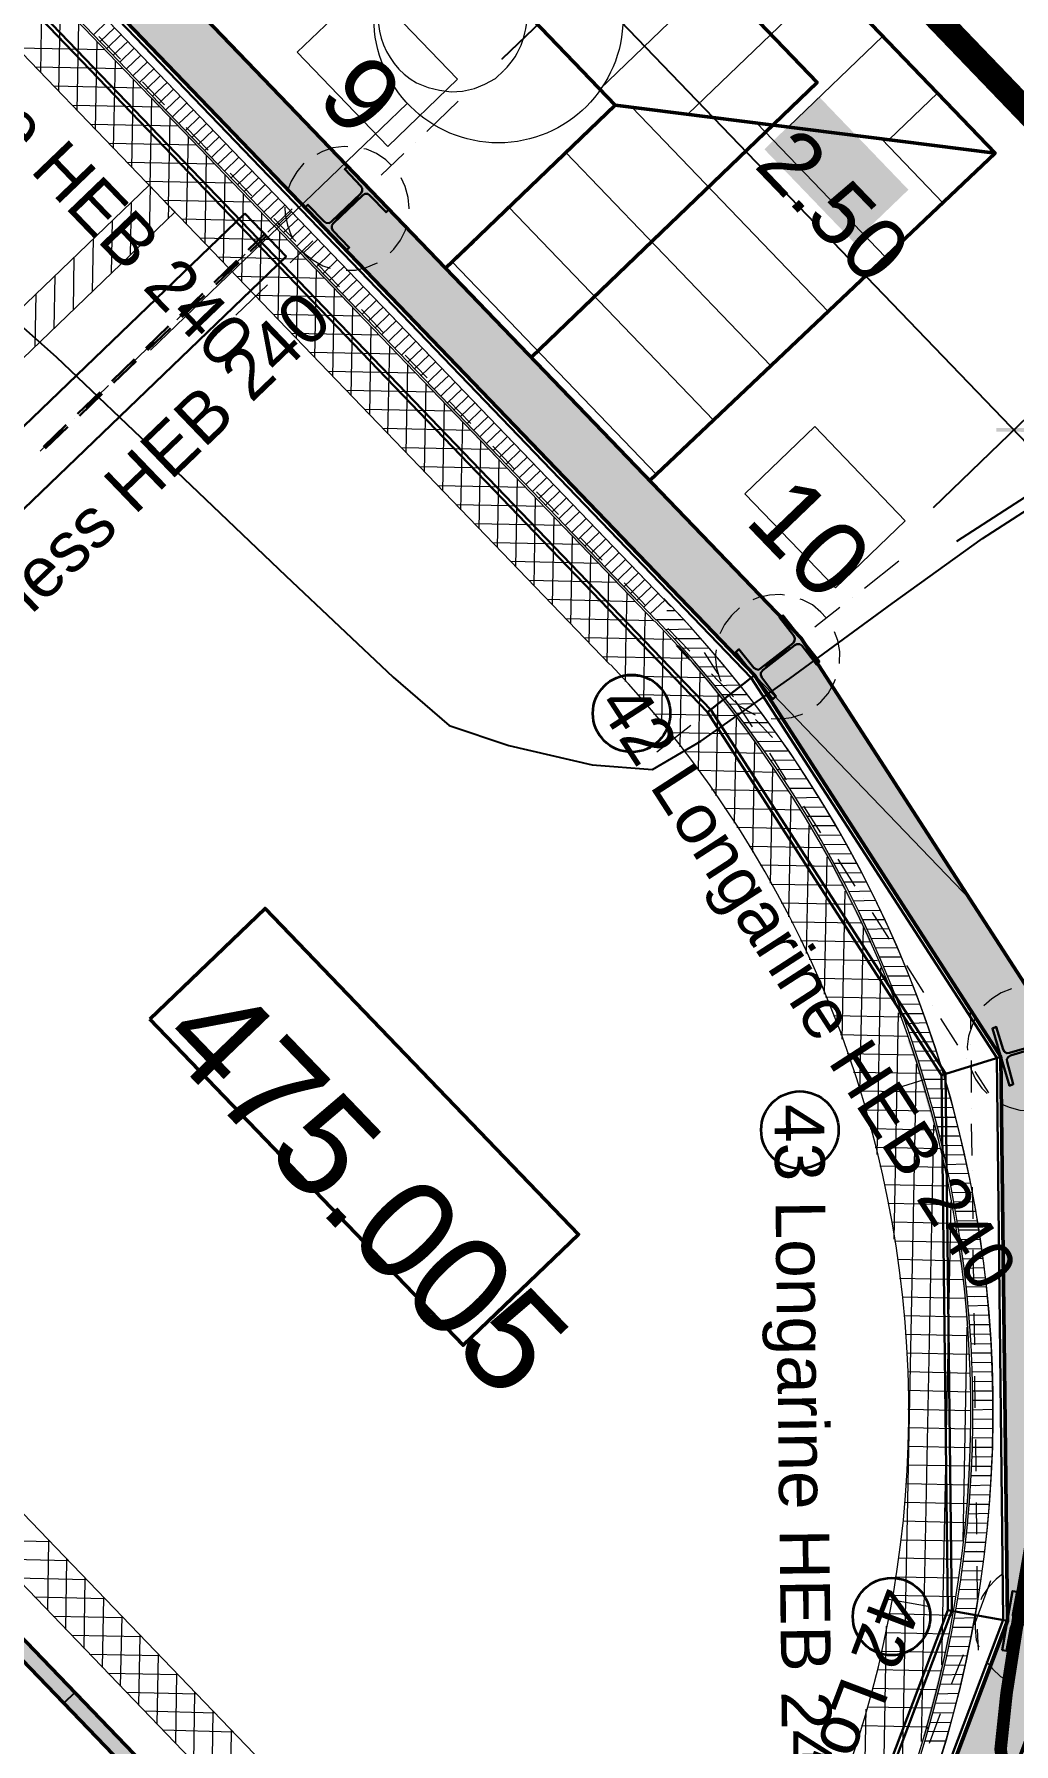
# Model space of a CAD drawing. Header units: metres. Extents: x 2687650.8 to 2687727.1, y 1234407.3 to 1234484.3.
# Drawn here: x 2687684.86 to 2687688.8, y 1234447.63 to 1234454.5 of the extents above; entities that cross this region are included whole.
import ezdxf

# ---------------------------------------------------------------- set-up
doc = ezdxf.new("R2010")
doc.units = ezdxf.units.M
for name, color, linetype in [('PDF_0', 7, 'Continuous'), ('PDF_A-KOTEN', 7, 'Continuous'), ('PDF_A__BEML', 7, 'Continuous'), ('PDF_A__Text', 7, 'Continuous'), ('PDF_AV_01611-Parzelle', 7, 'Continuous'), ('PDF_E_BETON', 7, 'Continuous'), ('PDF_E_Text', 7, 'Continuous'), ('PDF_PDF_Geometrie', 5, 'Continuous'), ('PDF_S_1_ACHSEN', 7, 'Continuous'), ('PDF_Text', 7, 'Continuous')]:
    doc.layers.add(name, color=color, linetype=linetype)
for name, color, linetype, true_color in [('PDF_060-Kataster_Hauptinfo.060', 7, 'Continuous', 0x7f7f7f), ('PDF_062_Bauten.062 Bauteilschraffuren', 7, 'Continuous', 0x7f7f7f), ('PDF_211_Wände_Beton.211', 7, 'Continuous', 0x7f7f7f), ('PDF_211_Wände_Beton.211 Bauteilschraffuren', 7, 'Continuous', 0x7f7f7f), ('PDF_211_Wände_Beton.211 Schichttrennlinien', 7, 'Continuous', 0x7f7f7f), ('PDF_211_Wände_Mauerwerk.211#1', 7, 'Continuous', 0x7f7f7f), ('PDF_211_Wände_Mauerwerk.211#1 Bauteilschraffuren', 7, 'Continuous', 0x7f7f7f), ('PDF_3D_Kurven', 7, 'Continuous', 0xdda500), ('PDF_3D_Kurven-Nebenhoehen', 7, 'Continuous', 0xdda500), ('PDF_Böschung Aushub', 7, 'Continuous', 0x7f7f7f), ('PDF_E_Farbe Beton', 7, 'Continuous', 0xdfff7f), ('PDF_Rühlwand Träger u Vermassung', 7, 'Continuous', 0x0ac1ff)]:
    doc.layers.add(name, color=color, linetype=linetype, true_color=true_color)
doc.styles.add('PDF Arial', font='arial.ttf')

# ---------------------------------------------------------------- blocks, each defined once
blk = doc.blocks.new('A$C1c84ec86')
at = {"layer": 'PDF_0', "transparency": 33554559}
blk.add_hatch(color=256, dxfattribs=at).paths.add_polyline_path([(2664.51, 2704.94), (2665.57, 2703.88), (2675.51, 2714.04), (2674.46, 2715.1)])
at = {"layer": 'PDF_211_Wände_Beton.211 Bauteilschraffuren', "true_color": 0xe5dc0a, "transparency": 33554559}
for points in [[(2373.25, 2552.75), (2333.24, 2552.75), (2333.24, 2551.9), (2373.25, 2551.9)], [(2453.26, 2552.75), (2413.25, 2552.75), (2413.25, 2551.9), (2453.26, 2551.9)], [(2533.27, 2552.75), (2493.27, 2552.75), (2493.27, 2551.9), (2533.27, 2551.9)], [(2613.28, 2552.75), (2573.28, 2552.75), (2573.28, 2551.9), (2613.28, 2551.9)], [(2645.46, 2552.11), (2639.11, 2552.32), (2638.89, 2552.11), (2638.26, 2551.26), (2646.52, 2551.05), (2646.09, 2551.26)], [(2739.44, 2537.72), (2735.84, 2538.56), (2735.2, 2537.72), (2735.42, 2537.72), (2741.34, 2536.23), (2743.88, 2535.81), (2748.96, 2534.12), (2754.04, 2532.64), (2762.09, 2530.1), (2767.17, 2528.61), (2769.28, 2527.98), (2772.46, 2526.92), (2775.85, 2525.65), (2777.75, 2524.8), (2778.6, 2525.65), (2775.21, 2526.92), (2772.67, 2527.98), (2770.55, 2528.61), (2765.47, 2530.1), (2757.43, 2532.64), (2752.35, 2534.12), (2747.27, 2535.81), (2745.37, 2536.23), (2744.1, 2536.66), (2739.86, 2537.72)], [(2819.66, 2508.51), (2817.97, 2509.35), (2817.33, 2508.51), (2824.95, 2505.12), (2827.7, 2503.85), (2830.03, 2502.58), (2845.7, 2494.11), (2850.78, 2491.57), (2852.47, 2490.51), (2852.89, 2490.3), (2853.95, 2489.67), (2854.38, 2489.67), (2855.01, 2490.3), (2854.59, 2490.51), (2852.89, 2491.57), (2847.81, 2494.11), (2832.15, 2502.58), (2828.13, 2504.91), (2827.28, 2505.12), (2827.7, 2504.91), (2828.76, 2503.85), (2827.28, 2505.12)], [(2953.86, 2411.56), (2963.39, 2401.19), (2968.68, 2395.69), (2969.31, 2395.05), (2976.09, 2386.8), (2976.72, 2386.16), (2977.36, 2386.8), (2970.58, 2395.05), (2969.95, 2395.69), (2964.87, 2401.19), (2955.13, 2411.56), (2951.11, 2415.79), (2950.47, 2416.64), (2949.63, 2415.79)], [(3019.48, 2325.41), (3021.17, 2322.66), (3021.59, 2322.24), (3023.29, 2318.85), (3024.14, 2319.7), (3022.65, 2322.24), (3022.44, 2322.66), (3020.75, 2325.41), (3010.16, 2342.56), (3006.78, 2347.64), (3006.57, 2348.27), (3002.54, 2353.77), (3001.91, 2354.62), (3001.27, 2353.77), (3005.3, 2348.27), (3005.72, 2347.64), (3007.2, 2345.1), (3008.89, 2342.56)]]:
    blk.add_hatch(color=52, dxfattribs=at).paths.add_polyline_path(points)
h = blk.add_hatch(color=52, dxfattribs=at)
h.paths.add_polyline_path([(2684.19, 2548.72), (2674.24, 2549.78), (2674.88, 2549.15), (2674.24, 2549.57), (2674.24, 2549.78), (2664.3, 2550.84), (2655.41, 2551.69), (2654.56, 2551.69), (2655.62, 2550.84), (2655.62, 2550.63), (2665.57, 2549.57), (2675.28, 2548.74), (2675.3, 2548.72), (2675.51, 2548.72), (2685.04, 2547.66), (2685.25, 2547.66), (2688.85, 2547.03), (2689.7, 2547.88), (2685.25, 2548.72)])
h.paths.add_polyline_path([(2654.56, 2551.69), (2645.46, 2552.11), (2645.67, 2551.69), (2646.52, 2551.05), (2655.41, 2550.63), (2655.62, 2550.63)])
h = blk.add_hatch(color=52, dxfattribs=at)
h.paths.add_polyline_path([(2920.84, 2443.73), (2909.41, 2453.26), (2919.57, 2443.73), (2920.2, 2442.89)])
h.paths.add_polyline_path([(2890.15, 2467.44), (2889.09, 2468.29), (2888.45, 2467.44), (2902.64, 2457.28), (2903.69, 2456.43), (2907.72, 2453.26), (2920.2, 2442.89), (2909.41, 2453.26), (2905.39, 2456.43), (2904.33, 2457.28)])
at = {"layer": 'PDF_A__BEML', "true_color": 0xffffff, "transparency": 33554559}
blk.add_hatch(color=7, dxfattribs=at).paths.add_polyline_path([(2519.09, 2745.79), (2519.09, 2715.31), (2570.95, 2715.31), (2570.95, 2745.79)])
at = {"layer": 'PDF_Böschung Aushub', "true_color": 0xdd6d8a, "transparency": 33554559}
blk.add_hatch(color=243, dxfattribs=at).paths.add_polyline_path([(1559.38, 2085.38), (1565.51, 2079.24), (3096.53, 2079.45), (3096.53, 2085.38)])
at = {"layer": 'PDF_E_Farbe Beton', "true_color": 0xbfff7f, "transparency": 33554559}
h = blk.add_hatch(color=71, dxfattribs=at)
h.paths.add_polyline_path([(3096.53, 1972.34), (3087.64, 1847.46), (3087.42, 523.67), (612.36, 523.67), (612.36, 1217.32), (591.83, 1429.41), (592.04, 1430.89), (672.48, 2565.87), (2668.74, 2565.87), (2848.03, 2530.94), (2997.89, 2390.18), (3013.34, 2375.79), (3093.99, 2206.03), (3096.53, 2200.53)])
h.paths.add_polyline_path([(3120.45, 1972.34), (3120.45, 2206.03), (3039.8, 2375.79), (3033.03, 2390.18), (2883.16, 2530.94), (2859.46, 2553.17), (2794.47, 2565.87), (2671.07, 2589.79), (650.04, 2589.79), (648.35, 2565.87), (567.91, 1430.89), (568.12, 1429.41), (588.44, 1217.32), (588.44, 499.75), (3111.55, 499.75), (3111.55, 1847.46)], flags=0)
at = {"layer": 'PDF_Rühlwand Träger u Vermassung', "transparency": 33554559}
for points in [[(2407.96, 2565.87), (2431.88, 2565.87), (2431.88, 2567.56), (2422.14, 2567.56), (2421.72, 2567.77), (2421.51, 2567.77), (2421.09, 2567.99), (2420.87, 2568.41), (2420.66, 2568.62), (2420.45, 2569.04), (2420.45, 2586.82), (2420.66, 2587.04), (2420.87, 2587.46), (2421.09, 2587.67), (2421.51, 2587.88), (2421.72, 2588.09), (2431.88, 2588.09), (2431.88, 2589.79), (2407.96, 2589.79), (2407.96, 2588.09), (2418.12, 2588.09), (2418.33, 2587.88), (2418.76, 2587.67), (2418.97, 2587.46), (2419.18, 2587.04), (2419.39, 2586.82), (2419.39, 2569.04), (2419.18, 2568.62), (2418.97, 2568.41), (2418.76, 2567.99), (2418.33, 2567.77), (2418.12, 2567.77), (2417.7, 2567.56), (2407.96, 2567.56)], [(2659, 2589.15), (2682.92, 2586.82), (2682.92, 2588.52), (2659.22, 2590.85)], [(2668.78, 2588.27), (2668.95, 2588.09), (2669.38, 2587.88), (2669.8, 2587.46), (2670.01, 2587.04), (2670.22, 2586.82), (2670.22, 2585.98), (2668.53, 2569.68), (2668.53, 2569.04), (2668.32, 2568.62), (2668.11, 2568.41), (2667.68, 2568.2), (2667.47, 2567.99), (2667.05, 2567.77), (2666.41, 2567.77), (2668.11, 2567.63), (2671.07, 2567.35), (2671.49, 2567.35), (2671.03, 2567.39), (2670.86, 2567.56), (2670.43, 2567.77), (2669.8, 2568.41), (2669.59, 2568.83), (2669.59, 2569.68), (2671.28, 2585.98), (2671.28, 2586.19), (2671.49, 2586.61), (2671.49, 2586.82), (2672.34, 2587.67), (2672.76, 2587.67), (2673.19, 2587.88), (2673.4, 2587.88), (2671.7, 2588.02), (2668.74, 2588.31), (2668.32, 2588.31)], [(2656.89, 2566.93), (2680.81, 2564.6), (2680.81, 2566.29), (2656.89, 2568.62)], [(2856.28, 2551.69), (2856.7, 2551.26), (2856.92, 2550.84), (2857.13, 2550.63), (2857.13, 2549.78), (2856.92, 2549.57), (2856.92, 2549.15), (2849.3, 2534.54), (2849.08, 2534.33), (2848.87, 2533.91), (2848.66, 2533.69), (2848.24, 2533.48), (2846.97, 2533.48), (2850.78, 2531.58), (2850.35, 2532), (2850.14, 2532.42), (2850.14, 2533.69), (2850.35, 2534.12), (2857.76, 2548.72), (2857.97, 2548.93), (2858.19, 2549.36), (2858.4, 2549.57), (2858.82, 2549.78), (2860.09, 2549.78), (2860.51, 2549.57), (2860.3, 2549.78), (2855.86, 2551.9)], [(2837.44, 2536.45), (2858.82, 2525.44), (2859.46, 2526.92), (2838.08, 2537.93)], [(3006.14, 2385.53), (3020.32, 2366.05), (3021.81, 2367.11), (3007.62, 2386.58)], [(3032.6, 2387.22), (3030.06, 2390.82), (3029.85, 2391.03), (3030.06, 2390.73), (3030.06, 2390.39), (3030.27, 2389.97), (3030.27, 2389.76), (3030.06, 2389.34), (3030.06, 2388.91), (3029.85, 2388.7), (3029.64, 2388.28), (3029.43, 2388.07), (3016.09, 2378.54), (3015.88, 2378.33), (3015.46, 2378.12), (3014.4, 2378.12), (3013.97, 2378.33), (3013.76, 2378.33), (3013.13, 2378.96), (3016.3, 2374.73), (3016.09, 2375.15), (3015.88, 2375.44), (3015.88, 2376.42), (3016.09, 2376.85), (3016.09, 2377.06), (3016.3, 2377.48), (3016.73, 2377.69), (3029.85, 2387.43), (3030.27, 2387.43), (3030.49, 2387.64), (3031.97, 2387.64), (3032.36, 2387.45), (3032.81, 2386.8)]]:
    blk.add_hatch(color=256, dxfattribs=at).paths.add_polyline_path(points)
at = {"layer": 'PDF_060-Kataster_Hauptinfo.060', "lineweight": 18}
blk.add_lwpolyline([(2574.76, 2801.88), (1044.17, 2801.88)], dxfattribs=at)
at = {"layer": 'PDF_062_Bauten.062 Bauteilschraffuren', "lineweight": 18}
for points in [[(3332.75, 2138.08), (3333.6, 2121.57), (3358.36, 1523.6), (3376.14, 1092.22), (3376.35, 1092.22), (3414.46, 173.57), (465.04, 388.84), (483.03, 548.65), (515.84, 1009.24), (643.69, 2809.29), (760.11, 2801.88), (1044.17, 2801.88), (2574.76, 2801.88)], [(2621.11, 2560.79), (677.13, 2560.79), (608.13, 1589.22), (608.13, 1483.39), (616.38, 1483.39), (616.38, 527.69), (3083.61, 527.69), (3083.61, 1406.76), (3082.98, 1406.76), (3083.61, 1981.87), (3091.45, 1981.87), (3091.45, 2122.63)]]:
    blk.add_lwpolyline(points, dxfattribs=at)
blk.add_arc((2623.34, 2091.62), 469.38, 3.81226, 90.25268, dxfattribs=at)
at = {"layer": 'PDF_211_Wände_Beton.211', "lineweight": 18}
for points in [[(2625.56, 2560.79), (677.13, 2560.79), (676.5, 2552.75), (608.34, 1592.4), (608.34, 1483.39), (616.38, 1483.39), (616.38, 527.69), (617.44, 527.69), (3082.56, 527.69), (3083.61, 527.69), (3083.61, 1981.87), (3091.45, 1981.87), (3091.45, 2101.89), (3091.45, 2123.9)], [(3057.58, 2120.3), (2703.03, 2120.3), (2036.9, 2120.3), (1550.49, 2120.3), (1524.45, 2120.3), (1524.45, 1612.29), (1524.45, 1598.32), (1524.45, 1590.28), (1550.49, 1590.28), (1550.49, 2100.41), (2036.9, 2100.41), (2703.03, 2100.41), (3057.58, 2100.41), (3057.58, 1981.87), (3057.58, 553.73), (642.42, 553.73), (642.42, 1483.39), (642.42, 1591.13), (708.88, 2526.92), (2625.35, 2526.92)]]:
    blk.add_lwpolyline(points, dxfattribs=at)
for radius, start, end in [(469.59, 3.98804, 89.70337), (435.72, 4.14184, 89.69239)]:
    blk.add_arc((2623.13, 2091.41), radius, start, end, dxfattribs=at)
at = {"layer": 'PDF_211_Wände_Beton.211 Bauteilschraffuren', "lineweight": 18}
for points in [[(2298.95, 2560.79), (2298.95, 2552.75)], [(2302.76, 2560.79), (2302.76, 2552.75)], [(2306.57, 2560.79), (2306.57, 2552.75)], [(2310.38, 2560.79), (2310.38, 2552.75)], [(2314.19, 2560.79), (2314.19, 2552.75)], [(2318, 2560.79), (2318, 2552.75)], [(2321.81, 2560.79), (2321.81, 2552.75)], [(2325.62, 2560.79), (2325.62, 2552.75)], [(2329.43, 2560.79), (2329.43, 2552.75)], [(2333.24, 2560.79), (2333.24, 2552.75)], [(2337.05, 2560.79), (2337.05, 2552.75)], [(2340.86, 2560.79), (2340.86, 2552.75)], [(2344.67, 2560.79), (2344.67, 2552.75)], [(2348.48, 2560.79), (2348.48, 2552.75)], [(2352.29, 2560.79), (2352.29, 2552.75)], [(2356.1, 2560.79), (2356.1, 2552.75)], [(2359.91, 2560.79), (2359.91, 2552.75)], [(2363.51, 2560.79), (2363.51, 2552.75)], [(2367.32, 2560.79), (2367.32, 2552.75)], [(2371.13, 2560.79), (2371.13, 2552.75)], [(2374.94, 2560.79), (2374.94, 2552.75)], [(2378.75, 2560.79), (2378.75, 2552.75)], [(2382.56, 2560.79), (2382.56, 2552.75)], [(2386.37, 2560.79), (2386.37, 2552.75)], [(2390.18, 2560.79), (2390.18, 2552.75)], [(2393.99, 2560.79), (2393.99, 2552.75)], [(2397.8, 2560.79), (2397.8, 2552.75)], [(2401.61, 2560.79), (2401.61, 2552.75)], [(2405.42, 2560.79), (2405.42, 2552.75)], [(2409.23, 2560.79), (2409.23, 2552.75)], [(2413.04, 2560.79), (2413.04, 2552.75)], [(2416.85, 2560.79), (2416.85, 2552.75)], [(2420.66, 2560.79), (2420.66, 2552.75)], [(2424.47, 2560.79), (2424.47, 2552.75)], [(2428.28, 2560.79), (2428.28, 2552.75)], [(2432.09, 2560.79), (2432.09, 2552.75)], [(2435.9, 2560.79), (2435.9, 2552.75)], [(2439.71, 2560.79), (2439.71, 2552.75)], [(2443.31, 2560.79), (2443.31, 2552.75)], [(2447.12, 2560.79), (2447.12, 2552.75)], [(2450.93, 2560.79), (2450.93, 2552.75)], [(2454.74, 2560.79), (2454.74, 2552.75)], [(2458.55, 2560.79), (2458.55, 2552.75)], [(2462.36, 2560.79), (2462.36, 2552.75)], [(2466.17, 2560.79), (2466.17, 2552.75)], [(2469.98, 2560.79), (2469.98, 2552.75)], [(2473.79, 2560.79), (2473.79, 2552.75)], [(2477.6, 2560.79), (2477.6, 2552.75)], [(2481.41, 2560.79), (2481.41, 2552.75)], [(2485.22, 2560.79), (2485.22, 2552.75)], [(2489.03, 2560.79), (2489.03, 2552.75)], [(2492.84, 2560.79), (2492.84, 2552.75)], [(2496.65, 2560.79), (2496.65, 2552.75)], [(2500.46, 2560.79), (2500.46, 2552.75)], [(2504.27, 2560.79), (2504.27, 2552.75)], [(2508.08, 2560.79), (2508.08, 2552.75)], [(2511.89, 2560.79), (2511.89, 2552.75)], [(2515.7, 2560.79), (2515.7, 2552.75)], [(2519.51, 2560.79), (2519.51, 2552.75)], [(2523.11, 2560.79), (2523.11, 2552.75)], [(2526.92, 2560.79), (2526.92, 2552.75)], [(2530.73, 2560.79), (2530.73, 2552.75)], [(2534.54, 2560.79), (2534.54, 2552.75)], [(2538.35, 2560.79), (2538.35, 2552.75)], [(2542.16, 2560.79), (2542.16, 2552.75)], [(2545.97, 2560.79), (2545.97, 2552.75)], [(2549.78, 2560.79), (2549.78, 2552.75)], [(2553.59, 2560.79), (2553.59, 2552.75)], [(2557.4, 2560.79), (2557.4, 2552.75)], [(2561.21, 2560.79), (2561.21, 2552.75)], [(2565.02, 2560.79), (2565.02, 2552.75)], [(2568.83, 2560.79), (2568.83, 2552.75)], [(2572.64, 2560.79), (2572.64, 2552.75)], [(2576.45, 2560.79), (2576.45, 2552.75)], [(2580.26, 2560.79), (2580.26, 2552.75)], [(2584.07, 2560.79), (2584.07, 2552.75)], [(2587.88, 2560.79), (2587.88, 2552.75)], [(2591.69, 2560.79), (2591.69, 2552.75)], [(2595.5, 2560.79), (2595.5, 2552.75)], [(2599.31, 2560.79), (2599.31, 2552.75)], [(2603.12, 2560.79), (2603.12, 2552.75)], [(2606.72, 2560.79), (2606.72, 2552.75)], [(2610.53, 2560.79), (2610.53, 2552.75)], [(2614.34, 2560.79), (2614.34, 2552.75)], [(2618.15, 2560.79), (2618.15, 2552.75)], [(2621.96, 2560.79), (2621.96, 2552.75)], [(2625.35, 2552.96), (2632.76, 2560.79)], [(2625.56, 2558.46), (2627.68, 2560.79)], [(2630.64, 2552.75), (2637.84, 2560.58)], [(2635.72, 2552.75), (2642.92, 2560.37)], [(2640.8, 2552.53), (2648, 2560.15)], [(2645.67, 2552.32), (2652.87, 2559.94)], [(2650.75, 2552.11), (2657.73, 2559.52)], [(2655.62, 2551.69), (2662.6, 2559.1)], [(2660.49, 2551.26), (2667.26, 2558.67)], [(2665.14, 2550.84), (2672.13, 2558.25)], [(2670.01, 2550.42), (2676.78, 2557.83)], [(2674.67, 2549.99), (2681.44, 2557.19)], [(2295.14, 2526.92), (2269.95, 2551.9)], [(2305.73, 2526.92), (2280.75, 2551.9)], [(2281.38, 2526.92), (2306.36, 2551.9)], [(2316.31, 2526.92), (2291.33, 2551.9)], [(2291.97, 2526.92), (2316.94, 2551.9)], [(2326.89, 2526.92), (2301.92, 2551.9)], [(2302.55, 2526.92), (2327.74, 2551.9)], [(2337.48, 2526.92), (2312.5, 2551.9)], [(2313.35, 2526.92), (2338.32, 2551.9)], [(2348.06, 2526.92), (2323.08, 2551.9)], [(2323.93, 2526.92), (2348.91, 2551.9)], [(2358.64, 2526.92), (2333.67, 2551.9)], [(2334.51, 2526.92), (2359.49, 2551.9)], [(2369.23, 2526.92), (2344.25, 2551.9)], [(2345.1, 2526.92), (2370.07, 2551.9)], [(2379.81, 2526.92), (2354.83, 2551.9)], [(2355.68, 2526.92), (2380.66, 2551.9)], [(2390.61, 2526.92), (2365.42, 2551.9)], [(2366.26, 2526.92), (2391.24, 2551.9)], [(2401.19, 2526.92), (2376.21, 2551.9)], [(2376.85, 2526.92), (2401.82, 2551.9)], [(2411.77, 2526.92), (2386.8, 2551.9)], [(2387.43, 2526.92), (2412.41, 2551.9)], [(2422.36, 2526.92), (2397.38, 2551.9)], [(2398.01, 2526.92), (2423.2, 2551.9)], [(2432.94, 2526.92), (2407.96, 2551.9)], [(2408.81, 2526.92), (2433.79, 2551.9)], [(2443.52, 2526.92), (2418.55, 2551.9)], [(2419.39, 2526.92), (2444.37, 2551.9)], [(2454.11, 2526.92), (2429.13, 2551.9)], [(2429.98, 2526.92), (2454.95, 2551.9)], [(2464.69, 2526.92), (2439.71, 2551.9)], [(2440.56, 2526.92), (2465.54, 2551.9)], [(2475.27, 2526.92), (2450.3, 2551.9)], [(2451.14, 2526.92), (2476.12, 2551.9)], [(2486.07, 2526.92), (2460.88, 2551.9)], [(2461.73, 2526.92), (2486.7, 2551.9)], [(2496.65, 2526.92), (2471.68, 2551.9)], [(2472.31, 2526.92), (2497.29, 2551.9)], [(2507.24, 2526.92), (2482.26, 2551.9)], [(2482.89, 2526.92), (2507.87, 2551.9)], [(2517.82, 2526.92), (2492.84, 2551.9)], [(2493.48, 2526.92), (2518.67, 2551.9)], [(2528.4, 2526.92), (2503.43, 2551.9)], [(2504.27, 2526.92), (2529.25, 2551.9)], [(2538.99, 2526.92), (2514.01, 2551.9)], [(2514.86, 2526.92), (2539.83, 2551.9)], [(2549.57, 2526.92), (2524.59, 2551.9)], [(2525.44, 2526.92), (2550.42, 2551.9)], [(2560.15, 2526.92), (2535.18, 2551.9)], [(2536.02, 2526.92), (2561, 2551.9)], [(2570.74, 2526.92), (2545.76, 2551.9)], [(2546.61, 2526.92), (2571.58, 2551.9)], [(2581.53, 2526.92), (2556.34, 2551.9)], [(2557.19, 2526.92), (2582.17, 2551.9)], [(2592.12, 2526.92), (2567.14, 2551.9)], [(2567.77, 2526.92), (2592.75, 2551.9)], [(2602.7, 2526.92), (2577.72, 2551.9)], [(2578.36, 2526.92), (2603.33, 2551.9)], [(2613.28, 2526.92), (2588.31, 2551.9)], [(2588.94, 2526.92), (2614.13, 2551.9)], [(2623.87, 2526.92), (2598.89, 2551.9)], [(2599.74, 2526.92), (2624.71, 2551.9)], [(2634.66, 2526.71), (2625.35, 2535.81), (2609.47, 2551.9)], [(2610.32, 2526.92), (2625.35, 2541.95), (2635.08, 2551.69)], [(2645.67, 2526.29), (2625.35, 2546.39), (2620.06, 2551.9)], [(2620.9, 2526.92), (2625.35, 2531.37), (2645.24, 2551.26)], [(2657.1, 2525.44), (2630.64, 2551.69)], [(2631.49, 2526.71), (2655.41, 2550.63)], [(2668.74, 2524.38), (2641.65, 2551.48)], [(2680.81, 2523.11), (2652.87, 2550.84)], [(2679.32, 2549.36), (2686.1, 2556.56)], [(2683.98, 2548.72), (2690.75, 2555.92)], [(2688.64, 2548.09), (2695.41, 2555.29)], [(2693.29, 2547.45), (2699.86, 2554.44)], [(2697.74, 2546.82), (2704.3, 2553.8)], [(2702.18, 2545.97), (2708.75, 2552.96)], [(2706.63, 2545.12), (2713.19, 2552.11)], [(2711.07, 2544.28), (2717.64, 2551.26)], [(2715.52, 2543.43), (2721.87, 2550.42)], [(2641.65, 2526.5), (2665.14, 2549.99)], [(2651.81, 2525.86), (2674.88, 2548.93)], [(2661.54, 2525.23), (2684.19, 2547.88)], [(2693.08, 2521.21), (2664.3, 2549.99)], [(2671.28, 2524.17), (2693.51, 2546.39)], [(2705.99, 2518.88), (2676.15, 2548.72)], [(2680.59, 2523.11), (2702.61, 2544.91)], [(2719.54, 2516.13), (2688.43, 2547.24)], [(2689.91, 2521.63), (2711.5, 2543.22)], [(2733.51, 2512.53), (2700.91, 2545.12)], [(2719.96, 2542.58), (2726.31, 2549.36)], [(2724.2, 2541.74), (2730.55, 2548.3)], [(2728.43, 2540.68), (2734.78, 2547.45)], [(2732.66, 2539.62), (2739.01, 2546.39)], [(2736.9, 2538.56), (2743.25, 2545.34)], [(2741.13, 2537.5), (2747.27, 2544.07)], [(2699.01, 2520.15), (2720.39, 2541.53)], [(2707.9, 2518.45), (2729.07, 2539.41)], [(2748.33, 2508.51), (2714.04, 2542.8)], [(2716.79, 2516.76), (2737.53, 2537.5)], [(2763.99, 2503.43), (2727.58, 2539.83)], [(2745.37, 2536.45), (2751.5, 2543.01)], [(2749.39, 2535.18), (2755.53, 2541.74)], [(2753.41, 2534.12), (2759.55, 2540.47)], [(2757.64, 2532.85), (2763.57, 2539.41)], [(2761.66, 2531.58), (2767.59, 2538.14)], [(2765.69, 2530.31), (2771.61, 2536.66)], [(2725.26, 2514.64), (2745.79, 2535.18)], [(2733.93, 2512.53), (2754.04, 2532.85)], [(2780.71, 2497.29), (2741.77, 2536.23)], [(2742.19, 2510.2), (2762.3, 2530.31)], [(2798.71, 2489.88), (2756.58, 2532)], [(2769.5, 2529.04), (2775.63, 2535.39)], [(2773.52, 2527.56), (2779.44, 2534.12)], [(2777.54, 2526.29), (2783.47, 2532.64)], [(2781.35, 2524.8), (2787.28, 2531.15)], [(2785.16, 2523.53), (2791.09, 2529.67)], [(2750.45, 2507.87), (2770.13, 2527.77)], [(2758.49, 2505.33), (2778.17, 2525.02)], [(2818.81, 2480.35), (2772.25, 2527.13)], [(2788.97, 2522.05), (2794.9, 2528.19)], [(2792.78, 2520.57), (2798.71, 2526.71)], [(2796.59, 2518.88), (2802.52, 2525.23)], [(2800.4, 2517.4), (2806.33, 2523.75)], [(2766.32, 2502.58), (2785.79, 2522.05)], [(2774.15, 2499.83), (2793.41, 2519.09)], [(2781.77, 2496.86), (2801.03, 2516.13)], [(2841.89, 2467.87), (2788.76, 2520.99)], [(2804.21, 2515.91), (2809.92, 2522.05)], [(2807.81, 2514.22), (2813.73, 2520.36)], [(2811.62, 2512.53), (2817.33, 2518.88)], [(2815.22, 2511.05), (2820.93, 2517.18)], [(2789.39, 2493.9), (2808.44, 2512.95)], [(2796.8, 2490.73), (2815.85, 2509.56)], [(2871.1, 2449.24), (2806.75, 2513.59)], [(2818.81, 2509.35), (2824.53, 2515.49)], [(2822.41, 2507.66), (2828.13, 2513.8)], [(2826.01, 2505.75), (2831.73, 2511.89)], [(2829.61, 2504.06), (2835.33, 2510.2)], [(2804.21, 2487.34), (2823.05, 2506.18)], [(2811.41, 2483.95), (2830.03, 2502.79)], [(3036.2, 2294.72), (2826.65, 2504.48)], [(2833, 2502.37), (2838.71, 2508.29)], [(2836.6, 2500.46), (2842.31, 2506.6)], [(2839.98, 2498.56), (2845.7, 2504.7)], [(2843.58, 2496.86), (2849.08, 2502.79)], [(2818.6, 2480.57), (2837.02, 2499.19)], [(2825.59, 2476.97), (2844, 2495.38)], [(2846.97, 2494.96), (2852.68, 2500.89)], [(2850.35, 2493.05), (2856.07, 2498.98)], [(2853.74, 2491.15), (2859.46, 2497.08)], [(2857.13, 2489.03), (2862.84, 2495.17)], [(2832.36, 2473.16), (2850.78, 2491.57)], [(3024.35, 2317.16), (2849.08, 2492.63)], [(2860.51, 2487.13), (2866.02, 2493.05)], [(2863.9, 2485.01), (2869.4, 2491.15)], [(2867.08, 2483.11), (2872.58, 2489.03)], [(2839.14, 2469.35), (2857.55, 2487.76)], [(2845.91, 2465.54), (2864.11, 2483.74)], [(2870.46, 2480.99), (2875.97, 2486.92)], [(2873.64, 2478.87), (2879.14, 2484.8)], [(2876.81, 2476.76), (2882.32, 2482.68)], [(2852.47, 2461.52), (2870.67, 2479.72)], [(2859.03, 2457.49), (2877.02, 2475.49)], [(3007.84, 2344.46), (2876.18, 2476.12)], [(2879.99, 2474.64), (2885.7, 2480.57)], [(2883.37, 2472.52), (2888.88, 2478.45)], [(2886.34, 2470.41), (2892.05, 2476.33)], [(2865.38, 2453.26), (2883.37, 2471.25)], [(2889.51, 2468.08), (2895.02, 2474)], [(2892.69, 2465.96), (2898.19, 2471.89)], [(2895.86, 2463.63), (2901.37, 2469.56)], [(2871.73, 2448.81), (2889.72, 2466.81)], [(2877.87, 2444.58), (2895.86, 2462.36)], [(2898.83, 2461.3), (2904.33, 2467.23)], [(2902, 2458.98), (2907.5, 2464.9)], [(2904.96, 2456.86), (2910.47, 2462.57)], [(2884.01, 2439.92), (2902, 2457.92)], [(2907.93, 2454.32), (2913.43, 2460.25)], [(2910.89, 2451.99), (2916.39, 2457.92)], [(2913.85, 2449.66), (2919.36, 2455.59)], [(2890.15, 2435.48), (2907.93, 2453.26)], [(2896.07, 2430.82), (2913.85, 2448.6)], [(2916.82, 2447.33), (2922.32, 2453.05)], [(2919.78, 2444.79), (2925.28, 2450.72)], [(2922.74, 2442.25), (2928.25, 2448.18)], [(2901.79, 2425.95), (2919.57, 2443.73)], [(2960, 2367.32), (2977.78, 2385.1), (2917.03, 2445.85)], [(2925.5, 2439.92), (2931, 2445.64)], [(2928.46, 2437.38), (2933.96, 2443.31)], [(2931.21, 2434.84), (2936.72, 2440.77)], [(2907.5, 2421.09), (2925.28, 2438.87)], [(2913.22, 2416.22), (2931, 2433.79)], [(2934.18, 2432.3), (2939.68, 2438.23)], [(2936.93, 2429.76), (2942.43, 2435.48)], [(2918.72, 2411.14), (2936.5, 2428.71)], [(2939.68, 2427.22), (2945.18, 2432.94)], [(2942.43, 2424.47), (2947.93, 2430.4)], [(2945.18, 2421.93), (2950.69, 2427.65)], [(2924.23, 2405.85), (2942.01, 2423.63)], [(2947.93, 2419.18), (2953.44, 2425.11)], [(2950.47, 2416.43), (2955.98, 2422.36)], [(2953.23, 2413.89), (2958.73, 2419.6)], [(2929.52, 2400.77), (2947.3, 2418.33)], [(2934.81, 2395.47), (2952.59, 2413.04)], [(2955.98, 2411.14), (2961.27, 2416.85)], [(2958.52, 2408.39), (2964.02, 2414.1)], [(2940.1, 2389.97), (2957.67, 2407.75)], [(2961.06, 2405.63), (2966.56, 2411.35)], [(2963.81, 2402.67), (2969.1, 2408.6)], [(2966.35, 2399.92), (2971.85, 2405.85)], [(2945.18, 2384.47), (2962.96, 2402.25)], [(2968.89, 2397.17), (2974.39, 2402.88)], [(2971.43, 2394.2), (2976.72, 2400.13)], [(2950.26, 2378.96), (2967.83, 2396.53)], [(2973.76, 2391.24), (2979.26, 2397.17)], [(2976.3, 2388.28), (2981.8, 2394.2)], [(2955.13, 2373.25), (2972.91, 2390.82)], [(2978.84, 2385.53), (2984.34, 2391.24)], [(2981.17, 2382.56), (2986.67, 2388.28)], [(2983.49, 2379.39), (2989.21, 2385.31)], [(2964.66, 2361.61), (2982.44, 2379.39)], [(2986.03, 2376.42), (2991.54, 2382.35)], [(2988.36, 2373.46), (2993.87, 2379.39)], [(2969.31, 2355.47), (2987.09, 2373.46)], [(2990.69, 2370.29), (2996.19, 2376.21)], [(2993.02, 2367.32), (2998.52, 2373.25)], [(2973.76, 2349.54), (2991.75, 2367.32)], [(2995.35, 2364.15), (3000.85, 2370.07)], [(2997.68, 2360.97), (3003.18, 2367.11)], [(2978.2, 2343.4), (2996.19, 2361.18)], [(2999.79, 2358.01), (3005.51, 2363.94)], [(3002.12, 2354.83), (3007.62, 2360.76)], [(2982.65, 2337.05), (3000.64, 2355.04)], [(3004.24, 2351.45), (3009.95, 2357.58)], [(3006.35, 2348.27), (3012.07, 2354.2)], [(3008.68, 2345.1), (3014.19, 2351.02)], [(2986.88, 2330.7), (3004.87, 2348.69)], [(3010.8, 2341.71), (3016.3, 2347.85)], [(3012.92, 2338.53), (3018.42, 2344.46)], [(3045.51, 2275.03), (2981.17, 2339.17)], [(2991.11, 2324.35), (3009.11, 2342.34)], [(3015.03, 2335.15), (3020.54, 2341.29)], [(3016.94, 2331.76), (3022.65, 2337.9)], [(2995.14, 2317.79), (3013.34, 2335.99)], [(3019.05, 2328.37), (3024.77, 2334.51)], [(3021.17, 2324.99), (3026.89, 2331.13)], [(2999.16, 2311.02), (3017.36, 2329.43)], [(3023.08, 2321.6), (3028.79, 2327.74)], [(3024.98, 2318.21), (3030.7, 2324.14)], [(3002.97, 2304.24), (3021.38, 2322.66)], [(3052.71, 2257.04), (2999.58, 2310.17)], [(2703.45, 2100.41), (2723.56, 2120.3)], [(2714.04, 2100.41), (2734.15, 2120.3)], [(2742.83, 2100.41), (2722.72, 2120.3)], [(2724.62, 2100.41), (2744.73, 2120.3)], [(2753.41, 2100.41), (2733.3, 2120.3)], [(2735.2, 2100.41), (2755.31, 2120.3)], [(2763.99, 2100.41), (2743.88, 2120.3)], [(2746, 2100.41), (2765.9, 2120.3)], [(2774.58, 2100.41), (2754.68, 2120.3)], [(2756.58, 2100.41), (2776.48, 2120.3)], [(2785.16, 2100.41), (2765.26, 2120.3)], [(2767.17, 2100.41), (2787.06, 2120.3)], [(2795.74, 2100.41), (2775.85, 2120.3)], [(2777.75, 2100.41), (2797.65, 2120.3)], [(2806.33, 2100.41), (2786.43, 2120.3)], [(2788.33, 2100.41), (2808.44, 2120.3)], [(2817.12, 2100.41), (2797.01, 2120.3)], [(2798.92, 2100.41), (2819.03, 2120.3)], [(2827.7, 2100.41), (2807.6, 2120.3)], [(2809.5, 2100.41), (2829.61, 2120.3)], [(2838.29, 2100.41), (2818.18, 2120.3)], [(2848.87, 2100.41), (2828.76, 2120.3)]]:
    blk.add_lwpolyline(points, dxfattribs=at)
at = {"layer": 'PDF_211_Wände_Beton.211 Bauteilschraffuren', "color": 52, "lineweight": 0, "true_color": 0xe5dc0a}
blk.add_lwpolyline([(2920.2, 2442.89), (2920.2, 2442.89), (2920.2, 2442.89)], close=True, dxfattribs=at)
blk.add_lwpolyline([(3022.44, 2322.66), (3021.17, 2322.66), (3022.44, 2322.66)], dxfattribs=at)
at = {"layer": 'PDF_211_Wände_Beton.211 Schichttrennlinien', "lineweight": 18}
for points in [[(2625.35, 2551.9), (710.58, 2551.9), (685.6, 2551.9), (683.7, 2526.92)], [(2625.35, 2552.75), (685.6, 2552.75), (684.54, 2552.75), (684.54, 2551.9)]]:
    blk.add_lwpolyline(points, dxfattribs=at)
for radius in [460.7, 461.55]:
    blk.add_arc((2623.13, 2091.41), radius, 4.02649, 89.69787, dxfattribs=at)
at = {"layer": 'PDF_211_Wände_Mauerwerk.211#1', "lineweight": 18}
blk.add_lwpolyline([(2358.01, 2526.92), (2373.04, 2526.92), (2373.04, 2276.94), (2373.04, 2260.43), (2358.01, 2260.43), (2031.82, 2260.43), (2031.82, 2275.25), (2358.01, 2275.25), (2358.01, 2276.94)], close=True, dxfattribs=at)
at = {"layer": 'PDF_211_Wände_Mauerwerk.211#1 Bauteilschraffuren', "lineweight": 18}
for points in [[(2358.64, 2526.92), (2373.04, 2512.53)], [(2369.23, 2526.92), (2373.04, 2523.11)], [(2358.01, 2516.97), (2373.04, 2501.94)], [(2358.01, 2506.39), (2373.04, 2491.36)], [(2358.01, 2495.81), (2373.04, 2480.78)], [(2358.01, 2485.01), (2373.04, 2470.19)], [(2358.01, 2474.43), (2373.04, 2459.4)], [(2358.01, 2463.84), (2373.04, 2448.81)]]:
    blk.add_lwpolyline(points, dxfattribs=at)
at = {"layer": 'PDF_3D_Kurven', "lineweight": 0, "const_width": 5.03}
blk.add_lwpolyline([(3072.29, 2321.6), (3048.69, 2337.9), (3034.08, 2355.26), (3012.81, 2383.2), (2992.91, 2410.29)], dxfattribs=at)
at = {"layer": 'PDF_3D_Kurven-Nebenhoehen', "lineweight": 25}
blk.add_lwpolyline([(2353.14, 2449.87), (2381.93, 2452.2), (2440.56, 2454.74), (2509.35, 2457.71), (2568.62, 2460.67), (2598.25, 2463.42), (2620.69, 2475.06), (2649.48, 2493.9), (2667.68, 2509.99), (2672.97, 2532), (2679.54, 2575.18), (2686.31, 2625.77), (2692.66, 2670.01), (2697.32, 2693.93)], dxfattribs=at)
at = {"layer": 'PDF_A-KOTEN', "lineweight": 50}
blk.add_lwpolyline([(2599.95, 2294.72), (2599.95, 2359.07), (2781.77, 2359.07), (2781.77, 2294.72)], close=True, dxfattribs=at)
at = {"layer": 'PDF_A__BEML', "lineweight": 25}
blk.add_lwpolyline([(2419.82, 2717.42), (2419.82, 2664.51)], close=True, dxfattribs=at)
for points in [[(2670.01, 2664.51), (2670.01, 2717.42)], [(2411.98, 2709.38), (2678.05, 2709.38)], [(2686.31, 2661.97), (2696.47, 2714.04)]]:
    blk.add_lwpolyline(points, dxfattribs=at)
at = {"layer": 'PDF_A__Text', "lineweight": 18}
for points in [[(2665.99, 2652.65), (2613.49, 2652.65), (2613.49, 2613.71), (2665.99, 2613.71)], [(2413.25, 2645.88), (2360.76, 2645.88), (2360.76, 2606.93), (2413.25, 2606.93)]]:
    blk.add_lwpolyline(points, close=True, dxfattribs=at)
at = {"layer": 'PDF_AV_01611-Parzelle', "lineweight": 0}
blk.add_lwpolyline([(2615.61, 2801.88, 9.95, 9.95, 0), (759.9, 2801.78, 9.95, 9.95, 0)], format="xyseb", dxfattribs=at)
at = {"layer": 'PDF_Böschung Aushub', "color": 7, "lineweight": 18}
for points in [[(2455.8, 2781.14), (2455.8, 2684.4)], [(2487.55, 2781.14), (2487.55, 2703.03)], [(2519.3, 2781.14), (2519.3, 2728.64)], [(2551.05, 2781.14), (2551.05, 2754.26)], [(2582.8, 2781.14), (2582.8, 2779.66)], [(2584.5, 2752.14), (2548.72, 2752.14)], [(2584.07, 2720.39), (2509.35, 2720.39)], [(2583.86, 2688.64), (2469.98, 2688.64)], [(2583.65, 2656.89), (2464.69, 2656.89)], [(2583.44, 2625.14), (2464.69, 2625.14)], [(2583.23, 2593.39), (2464.69, 2593.39)]]:
    blk.add_lwpolyline(points, dxfattribs=at)
at = {"layer": 'PDF_Böschung Aushub', "color": 7, "lineweight": 25}
blk.add_lwpolyline([(2774.15, 2079.45), (2774.15, 2085.38)], dxfattribs=at)
at = {"layer": 'PDF_E_BETON', "lineweight": 50}
for points in [[(645.59, 2594.66), (645.59, 2781.14), (2584.5, 2781.14), (2583.23, 2589.79)], [(2464.69, 2684.4), (2584.5, 2781.14)], [(700.42, 2589.79), (700.42, 2749.18), (2514.43, 2749.18), (2514.43, 2589.79)], [(765.61, 2589.79), (765.61, 2684.4), (2464.69, 2684.4), (2464.69, 2594.44)], [(2464.69, 2605.45), (2464.69, 2589.79)], [(3096.53, 2079.24), (1565.51, 2079.24), (1559.38, 2085.38), (3096.53, 2085.38)]]:
    blk.add_lwpolyline(points, dxfattribs=at)
for points in [[(567.91, 1430.89), (650.04, 2589.79), (2671.07, 2589.79), (2859.46, 2553.17), (3033.03, 2390.18), (3120.45, 2206.03), (3120.45, 1972.34), (3111.55, 1847.25), (3111.55, 499.75), (588.44, 499.75), (588.44, 1217.32)], [(612.36, 1217.32), (591.83, 1429.41), (672.48, 2565.87), (2668.74, 2565.87), (2848.03, 2530.94), (3013.34, 2375.79), (3096.53, 2200.53), (3096.53, 1972.34), (3087.64, 1847.46), (3087.42, 523.67), (612.36, 523.67)]]:
    blk.add_lwpolyline(points, close=True, dxfattribs=at)
at = {"layer": 'PDF_E_Farbe Beton', "color": 71, "lineweight": 0, "true_color": 0xbfff7f}
blk.add_lwpolyline([(2794.47, 2565.87), (672.48, 2565.87), (2794.47, 2565.87)], dxfattribs=at)
at = {"layer": 'PDF_E_Text', "lineweight": 35}
for centre in [(2645.56, 2519.62), (2813.21, 2452.31), (2979.79, 2343.3)]:
    blk.add_circle(centre, 15.56, dxfattribs=at)
at = {"layer": 'PDF_PDF_Geometrie', "lineweight": 18}
blk.add_lwpolyline([(2365.03, 2652.49, 0.398185), (2402.88, 2632.97), (2407.54, 2635.08), (2411.35, 2637.62), (2415.16, 2640.59), (2418.12, 2643.97), (2420.66, 2648.21), (2422.36, 2652.44), (2423.63, 2657.1), (2423.63, 2661.76)], format="xyb", dxfattribs=at)
blk.add_lwpolyline([(2406.27, 2481.41), (2406.27, 2624.5)], dxfattribs=at)
blk.add_circle((2407, 2674.7), 50.07, dxfattribs=at)
blk.add_arc((2393.89, 2661.86), 29.74, 359.95057, 107.89125, dxfattribs=at)
at = {"layer": 'PDF_Rühlwand Träger u Vermassung', "color": 7, "lineweight": 18}
for points in [[(2419.82, 2639.95), (2419.82, 2622.38)], [(2675.94, 2639.53), (2674.24, 2621.96)], [(2419.82, 2616.03), (2419.82, 2616.03)], [(2673.61, 2615.82), (2673.61, 2615.82)], [(2419.82, 2609.68), (2419.82, 2596.98)], [(2672.97, 2609.47), (2671.7, 2596.77)], [(2419.82, 2602.7), (2416.64, 2602.7), (2412.2, 2601.64), (2408.17, 2599.95), (2407.33, 2599.31)], [(2437.38, 2595.71), (2437.17, 2595.93), (2433.79, 2598.68), (2429.76, 2600.79), (2426.17, 2602.06)], [(2672.13, 2602.7), (2668.95, 2602.7), (2664.51, 2602.28), (2660.27, 2600.79), (2659.43, 2600.37)], [(2689.06, 2593.81), (2688.85, 2594.02), (2685.67, 2597.2), (2681.86, 2599.74), (2678.48, 2601.22)], [(2402.25, 2595.29), (2401.19, 2594.23), (2398.44, 2590.63), (2396.53, 2586.61), (2395.9, 2584.07)], [(2653.92, 2596.98), (2652.65, 2595.93), (2649.69, 2592.54), (2647.36, 2588.73), (2646.52, 2586.4)], [(2419.82, 2590.63), (2419.82, 2590.63)], [(2444.79, 2577.93), (2444.79, 2580.05), (2443.95, 2584.5), (2442.46, 2588.73), (2441.41, 2590.42)], [(2671.07, 2590.42), (2671.07, 2590.42)], [(2694.78, 2575.61), (2694.99, 2577.72), (2694.56, 2582.17), (2693.29, 2586.4), (2692.45, 2588.31)], [(2394.84, 2577.93), (2395.26, 2573.49), (2396.53, 2569.04), (2398.23, 2565.45)], [(2419.82, 2584.28), (2419.82, 2571.58)], [(2645.03, 2580.26), (2645.03, 2575.82), (2645.67, 2571.37), (2647.15, 2567.35)], [(2670.43, 2584.07), (2669.38, 2571.37)], [(2437.6, 2560.37), (2440.14, 2563.12), (2442.46, 2566.93), (2443.95, 2571.16), (2444.16, 2571.58)], [(2419.82, 2565.23), (2419.82, 2565.23)], [(2668.74, 2565.23), (2668.74, 2565.23)], [(2685.89, 2558.67), (2688.64, 2561.21), (2691.39, 2564.81), (2693.29, 2568.83), (2693.29, 2569.04)], [(2402.25, 2560.15), (2404.36, 2558.25), (2408.17, 2555.92), (2412.2, 2554.02), (2413.47, 2553.8)], [(2419.82, 2558.88), (2419.82, 2546.18)], [(2648.21, 2557.61), (2658.16, 2555.71)], [(2650.75, 2561.85), (2652.44, 2559.73), (2656.04, 2556.98), (2659.85, 2554.86), (2661.12, 2554.44)], [(2668.11, 2558.88), (2666.84, 2546.18)], [(2300.86, 2553.8), (2313.56, 2553.8)], [(2319.91, 2553.8), (2319.91, 2553.8)], [(2326.26, 2553.8), (2338.96, 2553.8)], [(2345.31, 2553.8), (2345.31, 2553.8)], [(2351.66, 2553.8), (2364.36, 2553.8)], [(2370.71, 2553.8), (2370.71, 2553.8)], [(2377.06, 2553.8), (2389.76, 2553.8)], [(2396.11, 2553.8), (2396.11, 2553.8)], [(2402.46, 2553.8), (2415.16, 2553.8)], [(2420.03, 2552.96), (2421.09, 2552.96), (2425.53, 2553.59), (2429.76, 2554.86), (2432.52, 2556.34)], [(2421.51, 2553.8), (2421.51, 2553.8)], [(2427.86, 2553.8), (2440.56, 2553.8)], [(2446.91, 2553.8), (2446.91, 2553.8)], [(2453.26, 2553.8), (2465.96, 2553.8)], [(2472.31, 2553.8), (2472.31, 2553.8)], [(2478.66, 2553.8), (2491.36, 2553.8)], [(2497.71, 2553.8), (2497.71, 2553.8)], [(2504.06, 2553.8), (2516.76, 2553.8)], [(2523.11, 2553.8), (2523.11, 2553.8)], [(2529.46, 2553.8), (2542.16, 2553.8)], [(2548.51, 2553.8), (2548.51, 2553.8)], [(2554.86, 2553.8), (2567.56, 2553.8)], [(2573.91, 2553.8), (2573.91, 2553.8)], [(2580.26, 2553.8), (2592.96, 2553.8)], [(2599.31, 2553.8), (2599.31, 2553.8)], [(2605.66, 2553.8), (2618.36, 2553.8)], [(2624.71, 2553.8), (2624.71, 2553.8)], [(2631.06, 2553.8), (2643.76, 2553.8)], [(2650.11, 2553.8), (2650.11, 2553.8)], [(2656.46, 2553.8), (2669.16, 2553.8)], [(2664.3, 2554.44), (2664.3, 2554.44)], [(2667.47, 2552.96), (2668.53, 2552.75), (2673.19, 2552.96), (2677.42, 2554.02), (2680.38, 2555.07)], [(2670.65, 2553.17), (2683.13, 2550.84)], [(2675.51, 2553.8), (2675.51, 2553.8)], [(2681.86, 2553.8), (2691.81, 2553.8)], [(2831.3, 2552.96), (2829.61, 2548.93), (2828.76, 2544.49), (2828.55, 2540.26)], [(2689.27, 2549.57), (2689.27, 2549.57)], [(2695.62, 2548.51), (2707.9, 2545.97)], [(2714.25, 2544.7), (2714.25, 2544.7)], [(2720.39, 2543.64), (2732.88, 2541.1)], [(2419.82, 2539.83), (2419.82, 2539.83)], [(2666.2, 2539.83), (2666.2, 2539.83)], [(2739.23, 2539.83), (2739.23, 2539.83)], [(2745.37, 2538.77), (2757.85, 2536.23)], [(2419.82, 2533.48), (2419.82, 2515.91)], [(2665.57, 2533.48), (2663.87, 2516.13)], [(2763.99, 2535.18), (2763.99, 2535.18)], [(2770.34, 2533.91), (2782.83, 2531.37)], [(2788.97, 2530.31), (2788.97, 2530.31)], [(2831.51, 2530.1), (2825.38, 2535.81)], [(2829.82, 2533.91), (2830.88, 2531.37), (2833, 2527.34), (2835.75, 2523.96), (2836.81, 2523.11)], [(2847.81, 2530.31), (2847.81, 2530.31)], [(2795.32, 2529.04), (2807.81, 2526.5)], [(2813.95, 2525.44), (2813.95, 2525.44)], [(2820.08, 2524.17), (2832.57, 2521.63)], [(2836.17, 2525.65), (2836.17, 2525.65)], [(2844.85, 2524.59), (2839.14, 2513.37)], [(2861.36, 2517.82), (2864.96, 2519.3), (2868.77, 2521.63), (2871.94, 2524.8), (2872.16, 2525.02)], [(2838.92, 2520.57), (2838.92, 2520.57)], [(2850.14, 2512.53), (2840.83, 2521.42)], [(2842.31, 2519.51), (2843.16, 2518.88), (2847.39, 2517.4), (2851.84, 2516.76), (2854.8, 2516.76)], [(2845.06, 2519.3), (2855.01, 2517.4)], [(2833.21, 2502.16), (2825.38, 2486.49)], [(2836.17, 2507.66), (2836.17, 2507.66)], [(2854.8, 2508.29), (2854.8, 2508.29)], [(2868.56, 2495.17), (2859.24, 2503.85)], [(2873.21, 2490.94), (2873.21, 2490.94)], [(2887.18, 2477.81), (2877.87, 2486.49)], [(2891.84, 2473.58), (2891.84, 2473.58)], [(2905.6, 2460.46), (2896.29, 2469.14)], [(2910.26, 2456.22), (2910.26, 2456.22)], [(2924.23, 2443.1), (2914.91, 2451.78)], [(2928.67, 2438.65), (2928.67, 2438.65)], [(2942.64, 2425.74), (2933.33, 2434.42)], [(2947.3, 2421.3), (2947.3, 2421.3)], [(2961.27, 2408.39), (2951.96, 2417.06)], [(2965.71, 2403.94), (2965.71, 2403.94)], [(2979.68, 2391.03), (2970.37, 2399.71)], [(2984.34, 2386.58), (2984.34, 2386.58)], [(2998.31, 2386.8), (2998.1, 2384.04), (2998.31, 2379.6), (2999.16, 2375.15), (2999.79, 2373.88)], [(2998.31, 2373.46), (2989, 2382.14)], [(2997.04, 2381.93), (3005.3, 2364.78)], [(3007.62, 2371.77), (2997.25, 2364.15)], [(3012.7, 2375.37), (3012.7, 2375.37)], [(3002.76, 2369.23), (3002.76, 2369.23)], [(3002.97, 2368.17), (3003.39, 2367.32), (3006.57, 2364.15), (3010.16, 2361.39), (3012.92, 2360.12)], [(3013.76, 2359.07), (3007.41, 2364.78)], [(2992.17, 2360.55), (2992.17, 2360.55)], [(3008.05, 2359.07), (3008.05, 2359.07)], [(3019.27, 2358.22), (3023.08, 2358.01), (3027.52, 2358.22), (3031.76, 2359.49), (3032.18, 2359.7)], [(2987.09, 2356.74), (2972.91, 2346.37)], [(3010.8, 2353.35), (3016.09, 2341.71)], [(3018.84, 2335.99), (3018.84, 2335.99)], [(3021.59, 2330.28), (3027.1, 2318.85)]]:
    blk.add_lwpolyline(points, dxfattribs=at)
at = {"layer": 'PDF_Rühlwand Träger u Vermassung', "color": 160, "lineweight": 30, "true_color": 0x3333ff}
for points in [[(2407.96, 2589.79), (2407.96, 2588.09), (2417.28, 2588.09), (2418.33, 2587.88), (2419.18, 2587.04), (2419.39, 2585.98), (2419.39, 2569.68), (2419.18, 2568.62), (2418.33, 2567.77), (2417.28, 2567.56), (2407.96, 2567.56), (2407.96, 2565.87), (2431.88, 2565.87), (2431.88, 2567.56), (2422.57, 2567.56), (2421.51, 2567.77), (2420.66, 2568.62), (2420.45, 2569.68), (2420.45, 2585.98), (2420.66, 2587.04), (2421.51, 2587.88), (2422.57, 2588.09), (2431.88, 2588.09), (2431.88, 2589.79)], [(2659.22, 2590.85), (2659, 2589.15), (2668.32, 2588.31), (2669.38, 2587.88), (2670.01, 2587.04), (2670.22, 2585.98), (2668.53, 2569.68), (2668.32, 2568.62), (2667.47, 2567.99), (2666.41, 2567.77), (2656.89, 2568.62), (2656.89, 2566.93), (2680.81, 2564.6), (2680.81, 2566.29), (2671.49, 2567.35), (2670.43, 2567.77), (2669.8, 2568.41), (2669.59, 2569.68), (2671.28, 2585.98), (2671.49, 2586.82), (2672.34, 2587.67), (2673.4, 2587.88), (2682.92, 2586.82), (2682.92, 2588.52)], [(2848.24, 2557.83), (2847.6, 2556.34), (2855.86, 2551.9), (2856.7, 2551.26), (2857.13, 2550.2), (2856.92, 2549.15), (2849.3, 2534.54), (2848.66, 2533.69), (2847.6, 2533.48), (2846.54, 2533.69), (2838.08, 2537.93), (2837.44, 2536.45), (2858.82, 2525.44), (2859.46, 2526.92), (2851.2, 2531.37), (2850.35, 2532), (2850.14, 2533.06), (2850.35, 2534.12), (2857.76, 2548.72), (2858.4, 2549.57), (2859.46, 2549.78), (2860.51, 2549.57), (2868.98, 2545.34), (2869.62, 2546.82)], [(2392.93, 2546.82), (2392.93, 2122.21), (2416.85, 2122.21), (2416.85, 2546.82)], [(3025.62, 2399.71), (3024.35, 2398.65), (3029.85, 2391.03), (3030.27, 2389.97), (3030.06, 2388.91), (3029.43, 2388.07), (3016.09, 2378.54), (3015.03, 2378.12), (3013.97, 2378.33), (3013.13, 2378.96), (3007.62, 2386.58), (3006.14, 2385.53), (3020.32, 2366.05), (3021.81, 2367.11), (3016.3, 2374.73), (3015.88, 2375.79), (3016.09, 2376.85), (3016.73, 2377.69), (3029.85, 2387.43), (3030.91, 2387.64), (3031.97, 2387.64), (3032.81, 2386.8), (3038.32, 2379.18), (3039.8, 2380.23)]]:
    blk.add_lwpolyline(points, close=True, dxfattribs=at)
for points in [[(672.27, 2564.18), (1335.22, 2564.18), (2002.19, 2564.18), (2668.53, 2564.18), (2847.18, 2529.46), (3011.86, 2374.73), (3094.83, 2200.1), (3094.83, 1972.34), (3085.73, 1847.46), (3085.73, 1097.51), (3085.73, 547.8)], [(2836.81, 2508.72), (2848.03, 2530.94), (2668.74, 2565.87), (2002.19, 2565.87), (2002.19, 2541.95), (2666.41, 2541.95), (2836.81, 2508.72), (2993.65, 2361.39), (3013.34, 2375.79)], [(2668.74, 2565.87), (2666.41, 2541.95)], [(671, 2543.64), (1335.22, 2543.64), (2002.19, 2543.64), (2666.62, 2543.64), (2837.44, 2510.2), (2994.92, 2362.45), (3074.3, 2195.45), (3074.3, 1973.19), (3065.2, 1847.46), (3065.2, 1097.51), (3065.2, 547.8)], [(2404.36, 2546.82), (2404.36, 2537.72)], [(2405.42, 2546.82), (2405.42, 2537.72)], [(2669.16, 2548.51), (2669.16, 2548.51)], [(2404.36, 2531.37), (2404.36, 2518.67)], [(2405.42, 2531.37), (2405.42, 2518.67)], [(2993.65, 2361.39), (3072.61, 2195.23), (3096.53, 2200.53), (3013.34, 2375.79), (2848.03, 2530.94)], [(2404.36, 2512.32), (2404.36, 2499.62)], [(2405.42, 2512.32), (2405.42, 2499.62)], [(2404.36, 2493.27), (2404.36, 2480.57)], [(2405.42, 2493.27), (2405.42, 2480.57)], [(2404.36, 2474.22), (2404.36, 2461.52)], [(2405.42, 2474.22), (2405.42, 2461.52)], [(2404.36, 2455.16), (2404.36, 2442.46)], [(2405.42, 2455.16), (2405.42, 2442.46)], [(2404.36, 2436.11), (2404.36, 2423.41)], [(2405.42, 2436.11), (2405.42, 2423.41)]]:
    blk.add_lwpolyline(points, dxfattribs=at)
at = {"layer": 'PDF_S_1_ACHSEN', "lineweight": 18}
for points in [[(2404.79, 2561.85), (2404.79, 2548.3)], [(2404.79, 2541.95), (2404.79, 2541.95)], [(2404.79, 2535.6), (2404.79, 2522.9)], [(2404.79, 2516.55), (2404.79, 2516.55)], [(2404.79, 2510.2), (2404.79, 2497.5)], [(2404.79, 2491.15), (2404.79, 2491.15)], [(2404.79, 2484.8), (2404.79, 2472.1)], [(2404.79, 2465.75), (2404.79, 2465.75)], [(2404.79, 2459.4), (2404.79, 2446.7)], [(2404.79, 2440.35), (2404.79, 2440.35)], [(2404.79, 2434), (2404.79, 2421.3)]]:
    blk.add_lwpolyline(points, dxfattribs=at)
at = {"layer": 'PDF_Text', "attachment_point": 7, "style": 'PDF Arial'}
for s, insert, char_height in [('2.50', (2520.78, 2706.92), 25.001), ('41 Longarine HEB 240', (2149.51, 2490.11), 20.001), ('475.005', (2608.41, 2289.84), 40.002)]:
    blk.add_mtext(s, dxfattribs=dict(at, insert=insert, char_height=char_height))
at = {"layer": 'PDF_Text', "color": 12, "true_color": 0xdf0000, "attachment_point": 7, "style": 'PDF Arial'}
for s, insert, char_height in [('10', (2621.11, 2604.95), 30.002), ('9', (2379.39, 2598.18), 30)]:
    blk.add_mtext(s, dxfattribs=dict(at, insert=insert, char_height=char_height))
at = {"layer": 'PDF_Text', "char_height": 20.001, "attachment_point": 7, "style": 'PDF Arial'}
for s, insert, rotation in [('56 Spriess HEB 240', (2455.84, 2290.7), 90), ('42 Longarine HEB 240', (2632.06, 2505.92), 349.01919), ('43 Longarine HEB 240', (2794.48, 2447.71), 316.81817), ('42 Longarine HEB 240', (2960.83, 2345.75), 295.41115)]:
    blk.add_mtext(s, dxfattribs=dict(at, insert=insert, rotation=rotation))

msp = doc.modelspace()

# ---------------------------------------------------------------- block references
at = {"xscale": 0.01, "yscale": 0.01, "zscale": 0.01, "rotation": 313.8734409291175}
msp.add_blockref('A$C1c84ec86', (2687650.7677, 1234453.3784), dxfattribs=at)

doc.saveas('drawing.dxf')
